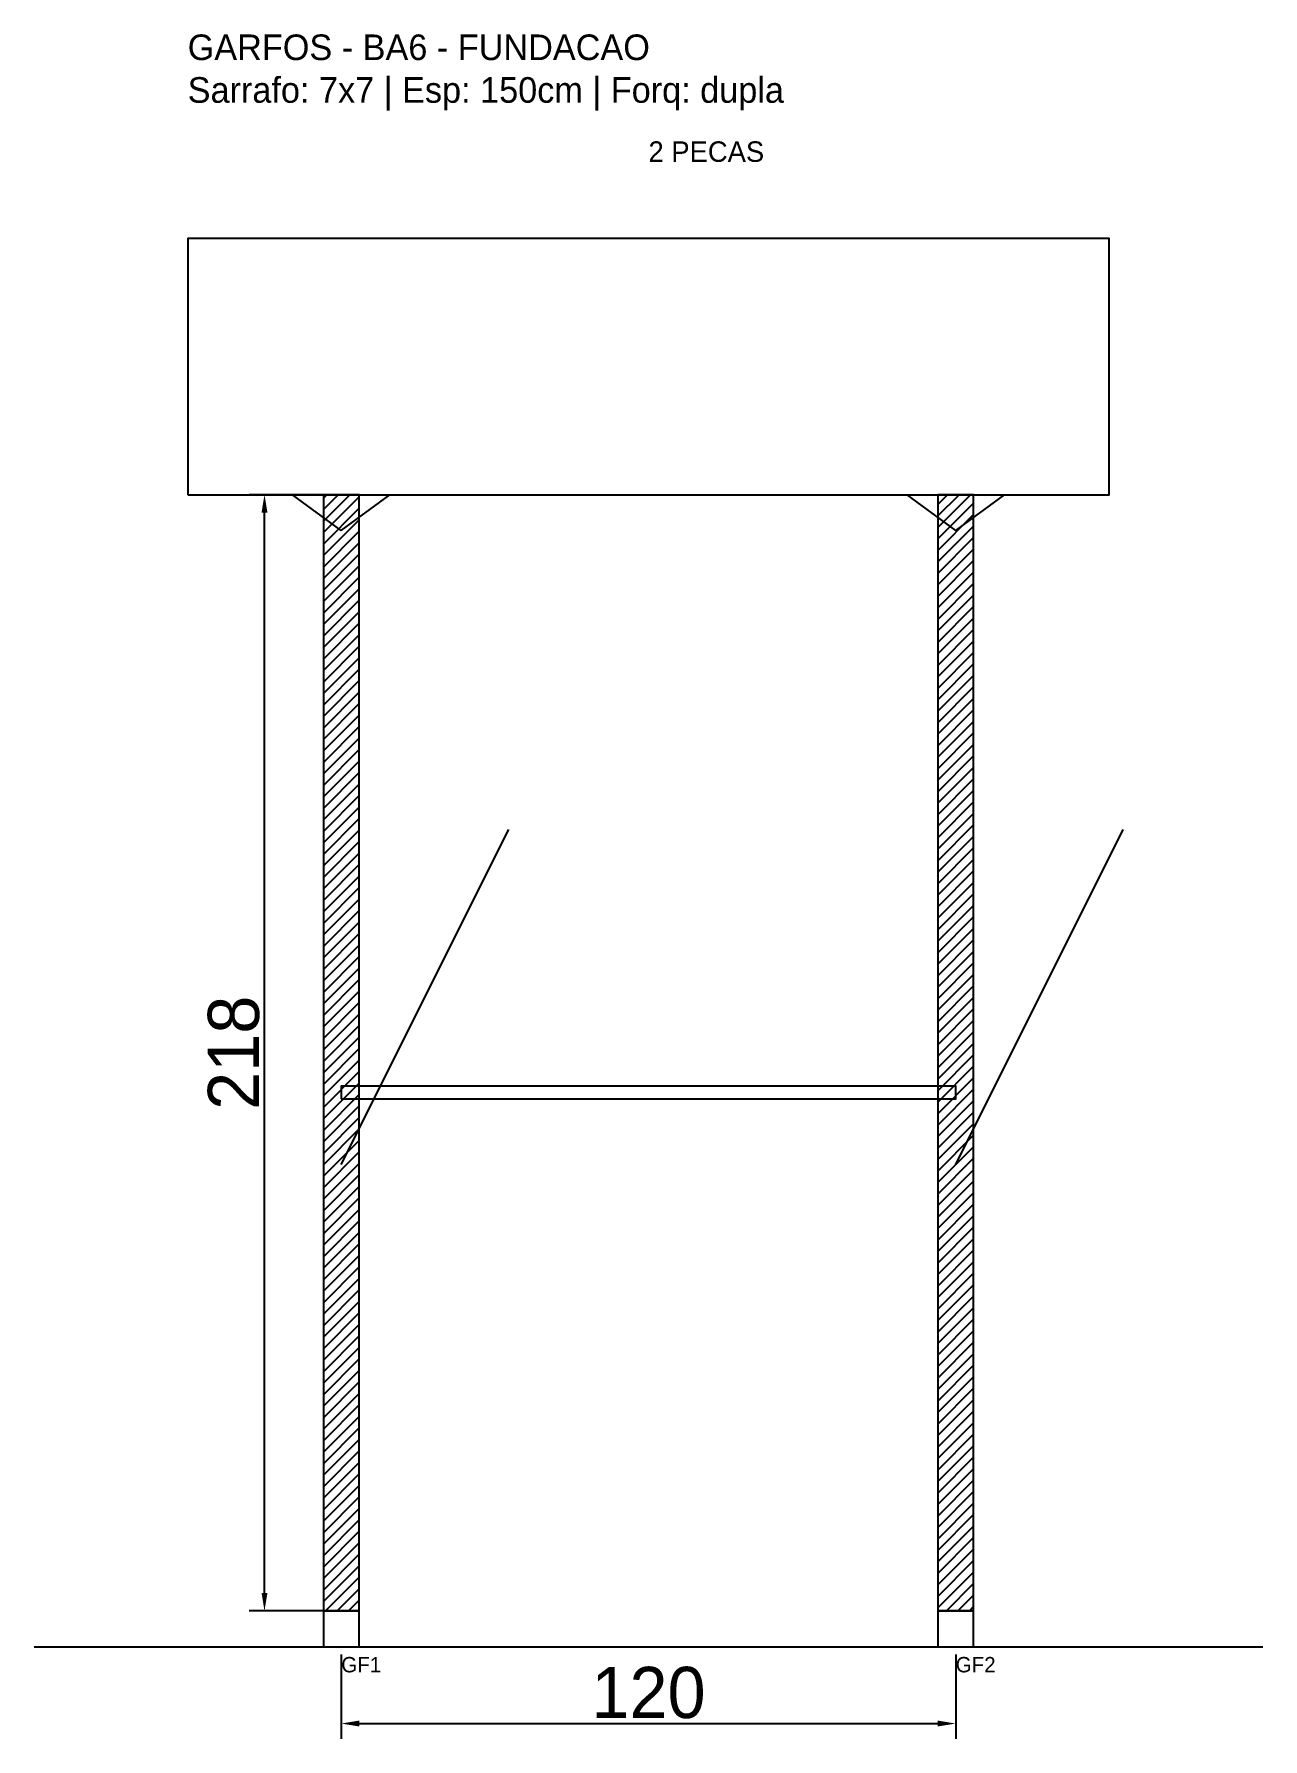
# Model space of a CAD drawing. Header units: metres. Extents: x -30 to 210, y -25 to 308.
import ezdxf

# ---------------------------------------------------------------- set-up
doc = ezdxf.new("R2010")
doc.units = ezdxf.units.M
for name, color, linetype in [('BARRA_ANCORAGEM', 1, 'Continuous'), ('COTA', 241, 'Continuous'), ('GARFOS OK', 3, 'Continuous'), ('NOME DA VIGA', 6, 'Continuous'), ('SARR_7x7', 40, 'Continuous'), ('TIRAS REESCORAMENTO', 252, 'Continuous'), ('VIGAS', 3, 'Continuous')]:
    doc.layers.add(name, color=color, linetype=linetype)
doc.dimstyles.new('EZ DXF', dxfattribs={"dimtxt": 10, "dimasz": 3.5, "dimexe": 3, "dimexo": 1.5, "dimgap": 1, "dimtad": 1, "dimdec": 1, "dimdsep": 46, "dimcen": 2.5, "dimazin": 3, "dimtfac": 1, "dimtmove": 0, "dimatfit": 3})

msp = doc.modelspace()

# ---------------------------------------------------------------- hatches: boundary and pattern name
at = {"layer": 'COTA'}
h = msp.add_hatch(dxfattribs=at)
h.set_pattern_fill('ANSI31', scale=0.5)
h.paths.add_polyline_path([(26.5, 0), (33.5, 0), (33.5, 218), (26.5, 218)])
h = msp.add_hatch(dxfattribs=at)
h.set_pattern_fill('ANSI31', scale=0.5)
h.paths.add_polyline_path([(146.5, 0), (153.5, 0), (153.5, 218), (146.5, 218)])

# ---------------------------------------------------------------- linework, layer by layer
at = {"layer": 'BARRA_ANCORAGEM'}
for p, q in [((30, 87.2), (62.7, 152.6)), ((150, 87.2), (182.7, 152.6))]:
    msp.add_line(p, q, dxfattribs=at)
at = {"layer": 'GARFOS OK'}
for p, q in [((30, 211), (20.5, 218)), ((20.5, 218), (39.5, 218)), ((30, 211), (39.5, 218)), ((150, 211), (140.5, 218)), ((140.5, 218), (159.5, 218)), ((150, 211), (159.5, 218))]:
    msp.add_line(p, q, dxfattribs=at)
at = {"layer": 'GARFOS OK', "linetype": 'CONTINUOUS'}
msp.add_line((-30, -7), (210, -7), dxfattribs=at)
at = {"layer": 'GARFOS OK'}
for points in [[(26.5, 0), (33.5, 0), (33.5, 218), (26.5, 218), (26.5, 0)], [(146.5, 0), (153.5, 0), (153.5, 218), (146.5, 218), (146.5, 0)]]:
    msp.add_lwpolyline(points, dxfattribs=at)
at = {"layer": 'SARR_7x7'}
for points in [[(26.5, -7), (33.5, -7), (33.5, 0), (26.5, 0), (26.5, -7)], [(146.5, -7), (153.5, -7), (153.5, 0), (146.5, 0), (146.5, -7)]]:
    msp.add_lwpolyline(points, dxfattribs=at)
at = {"layer": 'TIRAS REESCORAMENTO'}
msp.add_lwpolyline([(30, 100), (150, 100), (150, 102.5), (30, 102.5), (30, 100)], dxfattribs=at)
at = {"layer": 'VIGAS'}
msp.add_lwpolyline([(0, 218), (180, 218), (180, 268), (0, 268), (0, 218)], dxfattribs=at)

# ---------------------------------------------------------------- texts
at = {"layer": 'NOME DA VIGA'}
for s, height, p in [('2 PECAS', 4, (90, 283)), ('GF1', 3, (30, -12)), ('GF2', 3, (150, -12))]:
    msp.add_text(s, height=height, dxfattribs=at).set_placement(p)
at = {"layer": 'NOME DA VIGA', "insert": (0, 293), "char_height": 5, "attachment_point": 7}
msp.add_mtext('GARFOS - BA6 - FUNDACAO\\PSarrafo: 7x7 | Esp: 150cm | Forq: dupla', dxfattribs=at)

# ---------------------------------------------------------------- dimensions: what is measured, and where the dimension line sits
at = {"layer": 'COTA'}
msp.add_linear_dim(base=(15, 0), p1=(30, 0), p2=(30, 218), angle=90, dimstyle='EZ DXF', dxfattribs=at).render()
msp.add_linear_dim(base=(30, -22), p1=(30, -7), p2=(150, -7), dimstyle='EZ DXF', dxfattribs=at).render()

doc.saveas('drawing.dxf')
